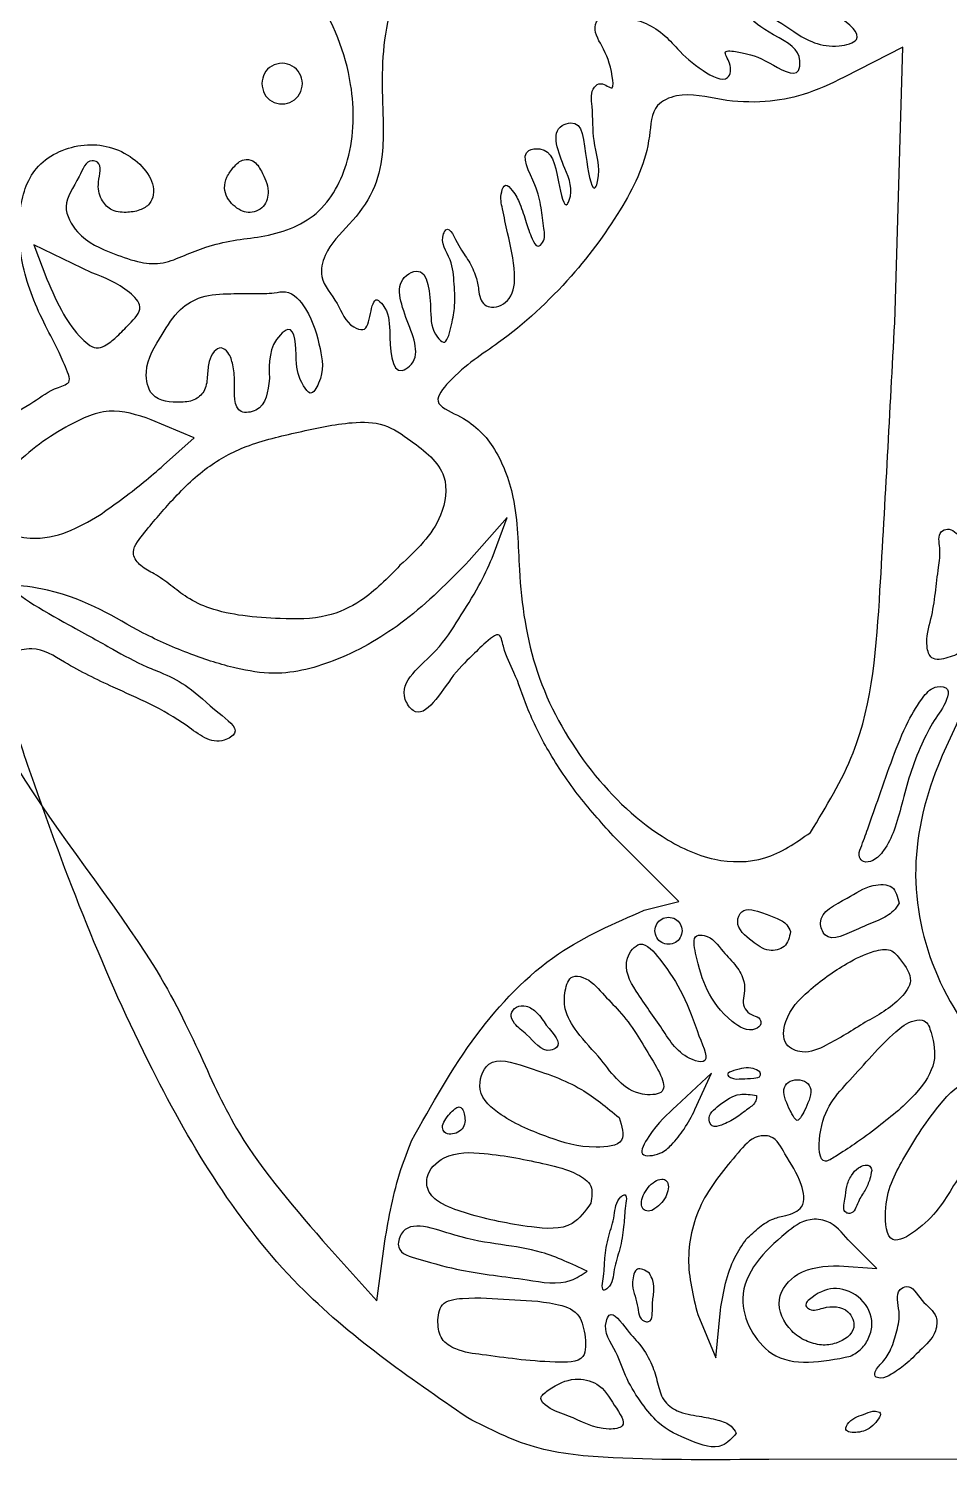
# Model space of a CAD drawing. Extents: x 1 to 188, y -1 to 173.
# Drawn here: x 72.28 to 90.24, y -1.08 to 26.86 of the extents above; entities that cross this region are included whole.
import ezdxf

# ---------------------------------------------------------------- set-up
doc = ezdxf.new("R2010")
doc.units = 0
doc.layers.get('0').update_dxf_attribs({"linetype": 'CONTINUOUS'})

msp = doc.modelspace()

# ---------------------------------------------------------------- linework, layer by layer
at = {"color": 7}
for p, q in [((89.338891, 26.50227), (88.19197, 25.917157)), ((89.177643, 21.119433), (89.338891, 26.50227)), ((76.826449, 25.790766), (76.826449, 25.790766)), ((76.150743, 23.564861), (76.150743, 23.564816)), ((73.512262, 22.100537), (72.381242, 22.643648)), ((72.381242, 22.643648), (72.634734, 21.976916)), ((74.238612, 21.094404), (74.238612, 21.094404)), ((79.66438, 21.160563), (79.66451, 21.16055)), ((76.976764, 20.03607), (76.976764, 20.03607)), ((75.50976, 18.877396), (74.672735, 19.22934)), ((74.911334, 18.340493), (75.50976, 18.877396)), ((73.658722, 17.365406), (73.658722, 17.365406)), ((81.617886, 17.324099), (80.875815, 16.47916)), ((81.324222, 16.530349), (81.617886, 17.324099)), ((79.524704, 16.38822), (79.524704, 16.38822)), ((89.316986, 11.72554), (89.316986, 11.72554)), ((84.962532, 9.824275), (83.731031, 11.060644)), ((87.532617, 11.172534), (87.532617, 11.172534)), ((84.288093, 9.655), (84.962532, 9.824275)), ((89.261865, 9.79374), (89.261865, 9.79374)), ((85.028532, 9.254305), (85.028532, 9.254305)), ((87.145199, 9.239065), (87.145199, 9.239065)), ((86.419425, 7.60005), (86.419425, 7.60005)), ((82.378733, 7.409635), (82.378733, 7.409635)), ((88.600844, 7.46837), (88.600844, 7.46837)), ((85.35715, 7.203787), (85.35715, 7.203787)), ((84.393191, 6.822551), (84.393191, 6.822551)), ((85.604353, 6.476182), (84.919569, 5.83475)), ((85.280606, 5.763133), (85.604353, 6.476182)), ((86.544375, 6.503734), (86.544375, 6.503744)), ((86.483119, 6.035831), (86.483119, 6.035831)), ((87.505463, 5.947016), (87.505463, 5.947016)), ((83.802498, 5.607434), (83.802498, 5.607434)), ((85.280606, 5.763133), (85.280606, 5.763133)), ((80.795199, 5.550141), (80.795199, 5.550141)), ((88.859659, 5.431721), (88.859659, 5.431721)), ((79.750081, 5.153266), (79.750081, 5.153266)), ((88.728648, 4.573569), (88.728648, 4.573569)), ((84.763949, 4.258453), (84.763949, 4.258453)), ((83.246762, 3.938357), (83.246762, 3.938357)), ((83.917451, 3.830349), (83.917451, 3.830349)), ((79.075407, 2.028486), (79.229328, 3.194002)), ((86.28085, 3.235037), (86.28085, 3.235037)), ((88.831095, 2.65892), (88.269868, 3.220148)), ((78.134326, 3.072048), (79.075407, 2.028486)), ((83.176449, 2.609768), (83.176449, 2.609765)), ((84.390463, 2.572229), (84.390463, 2.572239)), ((88.091529, 2.715469), (88.831095, 2.65892)), ((85.333599, 1.764265), (85.68999, 0.919932)), ((85.68999, 0.919932), (85.776821, 1.845974)), ((83.128705, 1.382953), (83.128705, 1.382953)), ((88.314183, 0.94824), (88.314183, 0.94824)), ((89.666194, 1.060461), (89.666194, 1.060461)), ((80.848009, -0.255275), (80.847983, -0.255302)), ((83.705615, -0.006109), (83.705615, -0.006109)), ((88.863117, -0.273722), (88.863117, -0.273722)), ((86.086865, -0.55285), (86.086865, -0.55285)), ((90.981683, -1.062807), (86.724464, -1.063601))]:
    msp.add_line(p, q, dxfattribs=at)
for points, knots in [([(80.847983, -0.255302), (79.687201, 0.543518), (77.115504, 2.313292), (74.36162, 6.829882), (72.817511, 10.829153), (71.835027, 13.755008), (71.331806, 15.026759), (70.795088, 16.190078), (70.148214, 17.220754), (70.564218, 18.566489), (71.527981, 19.10581), (72.348577, 19.540557), (72.71827, 19.833361), (73.121824, 19.942041), (73.001743, 20.253135), (72.859645, 20.58541), (72.495601, 21.257063), (72.12697, 22.154506), (72.042048, 23.233661), (72.336857, 24.242604), (73.303093, 24.692573), (74.255045, 24.507227), (74.807429, 23.848813), (74.648425, 23.421178), (74.435072, 23.304465), (74.171641, 23.263953), (73.873824, 23.297235), (73.664914, 23.552384), (73.605274, 23.863427), (73.736221, 24.235263), (73.403028, 24.325192), (73.241985, 23.855638), (72.892197, 23.444939), (73.258755, 22.749482), (73.860052, 22.50123), (74.423356, 22.287831), (74.911172, 22.260778), (75.320261, 22.442032), (75.76602, 22.617072), (76.270304, 22.741916), (77.01635, 22.809811), (78.001464, 23.147121), (78.631434, 24.37374), (78.649308, 25.924121), (77.95533, 27.668127), (76.314715, 29.186643), (74.061101, 30.221939), (71.695089, 31.109329), (69.537388, 32.493745), (67.297732, 34.594917), (64.957546, 37.182528), (63.10836, 40.500961), (62.902612, 42.788364), (62.803532, 43.889877)], [0, 0, 0, 0, 4.188563, 9.279704, 15.499779, 17.077763, 18.543845, 19.584276, 20.967703, 21.970561, 23.406567, 24.148131, 24.703012, 24.951107, 25.122347, 25.542348, 26.125072, 27.365171, 28.439496, 29.340138, 30.316026, 31.298121, 32.16937, 32.357187, 32.583926, 32.854605, 33.163326, 33.424936, 33.769446, 34.15312, 34.2593, 34.655752, 35.297609, 35.840593, 36.6712, 37.217059, 37.649469, 38.091009, 38.538272, 39.091497, 39.63679, 40.801196, 42.011194, 43.48787, 45.363396, 47.457741, 50.020586, 52.763625, 55.027858, 57.652879, 61.953154, 65.491285, 68.777676, 68.777676, 68.777676, 68.777676]), ([(88.56835, 31.67775), (88.532474, 31.981969), (88.469887, 32.512697), (88.360462, 33.138001), (88.240262, 33.502996), (88.078694, 33.666186), (88.086199, 33.891951), (88.125193, 34.141908), (88.195876, 34.392272), (88.082363, 34.637032), (87.754486, 34.658816), (87.388908, 34.715024), (87.132526, 35.17879), (87.469406, 35.463753), (87.810136, 35.846224), (87.567321, 36.809926), (87.358289, 37.881776), (87.109304, 39.158815), (86.794989, 39.824672), (86.812028, 40.490044), (86.546939, 40.472058), (86.42705, 40.294042), (86.136219, 39.832465), (85.501467, 39.058581), (84.623546, 38.189877), (83.942133, 37.646017), (83.450713, 37.383521), (83.509516, 36.958339), (83.670316, 36.511089), (83.841911, 35.924433), (83.843108, 35.284552), (83.678289, 34.665063), (83.518523, 34.086414), (83.491439, 33.54678), (83.88383, 32.688399), (84.063105, 31.205841), (83.014117, 29.39717), (81.391681, 28.866321), (79.879151, 28.587548), (79.206097, 27.151781), (79.151121, 25.758589), (79.232705, 24.538022), (79.031507, 23.656508), (78.555961, 23.038361), (78.066415, 22.582495), (77.931548, 21.941457), (78.333954, 21.530867), (78.46736, 21.087019), (78.881508, 20.930597), (78.935564, 21.265981), (79.02813, 21.657866), (79.305425, 21.347998), (79.328336, 20.962555), (79.347063, 20.038052), (79.963181, 20.418596), (79.801087, 20.8211), (79.66438, 21.160563)], [0, 0, 0, 0, 0.917897, 1.601327, 1.911563, 2.04844, 2.263472, 2.537515, 2.828143, 3.02234, 3.245408, 3.736935, 4.109281, 4.515622, 4.883692, 5.613928, 7.169459, 8.39078, 9.302008, 9.707137, 9.803689, 10.006624, 10.302096, 11.477968, 12.974618, 13.962567, 14.195802, 14.500092, 15.072911, 15.704917, 16.294568, 16.972134, 17.616209, 18.104033, 18.545161, 20.415765, 22.36613, 24.234991, 25.418775, 26.727198, 28.522374, 29.644032, 30.379203, 31.172336, 31.94497, 32.35877, 32.965893, 33.524326, 33.710399, 34.057284, 34.354768, 34.50377, 35.028978, 35.836768, 36.001379, 36.887766, 36.887766, 36.887766, 36.887766]), ([(79.66451, 21.16055), (79.539892, 21.509172), (79.384765, 21.943145), (80.081576, 22.26808), (80.126705, 21.376556), (80.133945, 20.958349), (80.429185, 20.652379), (80.529381, 21.099036), (80.608119, 21.41368), (80.583122, 21.886928), (80.550023, 22.367974), (80.286233, 22.709083), (80.47935, 23.053452), (80.676445, 22.573199), (80.867548, 22.35311), (81.009362, 22.044783), (81.060405, 21.796855), (81.077079, 21.601432), (81.168542, 21.4637), (81.390244, 21.384593), (81.749768, 21.591595), (81.784727, 22.202897), (81.643528, 22.764029), (81.53418, 23.306493), (81.466948, 23.594727), (81.574498, 23.867537), (81.769961, 23.656139), (81.874856, 23.433202), (81.990859, 23.079457), (82.064641, 22.835716), (82.191943, 22.566834), (82.370945, 22.734217), (82.31965, 23.010777), (82.281967, 23.395714), (82.178253, 23.841525), (81.809115, 24.494551), (82.485121, 24.551083), (82.56863, 24.099219), (82.733973, 23.296312), (82.914192, 23.709612), (82.738829, 24.148036), (82.422758, 24.910948), (83.103403, 25.109357), (83.104804, 24.485815), (83.292163, 23.588987), (83.466852, 24.140038), (83.262198, 24.63176), (83.302931, 25.230512), (83.227439, 25.679144), (83.467352, 25.840257), (83.714503, 25.609862), (83.639339, 26.153877), (83.525278, 26.439042), (83.257563, 26.877089), (83.501894, 27.203533), (83.891929, 27.088431), (84.288731, 27.001031), (84.658558, 26.784588), (84.999075, 26.397414), (85.322241, 26.089529), (85.940664, 25.755666), (86.007565, 26.172555), (85.783122, 26.461015), (86.334506, 26.377566), (86.614008, 26.280896), (87.306101, 25.852275), (87.355915, 26.462824), (86.993224, 26.630299), (86.26019, 27.073941), (86.781936, 27.136507), (87.250536, 26.738467), (87.839641, 26.44185), (88.633055, 26.647376), (88.174151, 27.09261), (87.637937, 27.308), (88.00289, 27.527497), (88.374406, 27.298871), (88.803201, 27.291805), (89.142889, 27.274721), (89.28788, 27.468508), (89.241271, 27.62022), (89.179403, 27.747291), (89.037255, 27.766036), (88.918662, 27.938125), (88.881714, 28.238333), (88.848966, 28.669387), (88.888586, 29.145077), (88.563606, 29.568741), (88.253458, 29.624009), (88.071153, 29.656495)], [0, 0, 0, 0, 0.886154, 1.103105, 1.92439, 2.461751, 2.609505, 2.928632, 3.310943, 3.78624, 4.265583, 4.787139, 4.877407, 5.269956, 5.633266, 5.972235, 6.222769, 6.40051, 6.553738, 6.687823, 7.070869, 7.573413, 8.376939, 8.855715, 9.190024, 9.336801, 9.504318, 9.804039, 10.19189, 10.532122, 10.713072, 10.825955, 11.104468, 11.512081, 11.9715, 12.657255, 12.873945, 13.61296, 14.077203, 14.15855, 14.784893, 15.621927, 15.795241, 16.612886, 17.144651, 17.265417, 18.067608, 18.734303, 19.115768, 19.257, 19.487783, 19.707955, 20.339434, 20.776402, 20.974619, 21.4024, 21.807069, 22.246285, 22.650836, 23.311438, 23.807291, 24.08738, 24.321736, 24.551199, 25.213604, 25.800123, 25.989297, 26.714242, 27.225391, 27.329026, 28.06291, 28.988621, 29.349416, 29.945037, 30.33593, 30.450875, 31.009201, 31.482183, 31.776359, 31.951429, 32.103869, 32.232901, 32.342052, 32.4966, 32.811694, 33.242819, 33.805298, 34.181536, 34.718053, 34.718053, 34.718053, 34.718053]), ([(76.826449, 25.790766), (76.837471, 25.860586), (76.85922, 25.998363), (77.017083, 26.149901), (77.222956, 26.206766), (77.431017, 26.149901), (77.582431, 25.998363), (77.639338, 25.790766), (77.582431, 25.583169), (77.431017, 25.43163), (77.222956, 25.374766), (77.017083, 25.43163), (76.85922, 25.583169), (76.837471, 25.720945), (76.826449, 25.790766)], [0, 0, 0, 0, 0.207174, 0.408814, 0.615987, 0.823161, 1.024801, 1.231974, 1.439148, 1.640788, 1.847961, 2.055135, 2.256775, 2.463948, 2.463948, 2.463948, 2.463948]), ([(88.19197, 25.917157), (87.929682, 25.789563), (87.441272, 25.551967), (86.618325, 25.409589), (85.786219, 25.446621), (85.083603, 25.649612), (84.425045, 25.370902), (84.411987, 24.440109), (83.870446, 23.317455), (82.870591, 21.950177), (81.622258, 20.796421), (80.70357, 20.253885), (80.11783, 19.542434), (80.862651, 19.254431), (81.406768, 18.720867), (81.830359, 17.602245), (81.82295, 16.102662), (82.092105, 14.255878), (83.091699, 12.440983), (84.3408, 11.196093), (85.59295, 10.583625), (86.69185, 10.58299), (87.248291, 10.973165), (87.532617, 11.172534)], [0, 0, 0, 0, 0.871079, 1.622051, 2.475952, 3.357842, 3.769834, 4.389187, 5.835391, 7.54738, 9.466765, 10.70788, 11.133479, 11.600697, 12.523125, 13.582008, 15.004607, 17.034624, 19.094172, 21.111229, 22.228965, 23.205524, 24.225906, 24.225906, 24.225906, 24.225906]), ([(76.150743, 23.564816), (76.128693, 23.626371), (76.081708, 23.757538), (76.139444, 23.977788), (76.274321, 24.163915), (76.444866, 24.330933), (76.697373, 24.292757), (76.851733, 24.035809), (76.990086, 23.735043), (76.897296, 23.359559), (76.614609, 23.248885), (76.406157, 23.313522), (76.263185, 23.415589), (76.188817, 23.514316), (76.150743, 23.564861)], [0, 0, 0, 0, 0.192736, 0.410695, 0.643349, 0.894248, 1.065723, 1.32681, 1.737817, 2.049228, 2.365267, 2.512541, 2.692801, 2.881901, 2.881901, 2.881901, 2.881901]), ([(74.238612, 21.094404), (74.347839, 21.207148), (74.551067, 21.41692), (74.113549, 21.86982), (73.76147, 22.004915), (73.512262, 22.100537)], [0, 0, 0, 0, 0.398729, 0.741877, 1.573158, 1.573158, 1.573158, 1.573158]), ([(72.634734, 21.976916), (72.737228, 21.740546), (72.920326, 21.31829), (73.234214, 20.872087), (73.577375, 20.575271), (73.832218, 20.710301), (74.025863, 20.868333), (74.163371, 21.014452), (74.238612, 21.094404)], [0, 0, 0, 0, 0.760865, 1.359223, 1.727869, 1.892352, 2.163451, 2.491033, 2.491033, 2.491033, 2.491033]), ([(76.976764, 20.03607), (76.969129, 20.344926), (76.959938, 20.716775), (77.486421, 21.135002), (77.4874, 20.326863), (77.54816, 20.022445), (77.789141, 19.664516), (78.060946, 20.122307), (77.96579, 20.658877), (77.797165, 21.304043), (77.396088, 21.77364), (77.013342, 21.68875), (76.660462, 21.698009), (76.187445, 21.689402), (75.672731, 21.677752), (75.178704, 21.379495), (74.853225, 20.838994), (74.507837, 20.306382), (74.64297, 19.604061), (75.165918, 19.555279), (75.535577, 19.596582), (75.748913, 19.814314), (75.766393, 20.094295), (75.788281, 20.353117), (75.866875, 20.550417), (76.037687, 20.669638), (76.207184, 20.5195), (76.273633, 20.275374), (76.317482, 19.912153), (76.255059, 19.321228), (76.906643, 19.413043), (76.947809, 19.778808), (76.976764, 20.03607)], [0, 0, 0, 0, 0.879332, 1.058682, 1.669798, 2.200767, 2.393504, 2.644425, 3.320632, 4.146922, 4.66228, 4.882099, 5.265811, 5.730747, 6.303876, 6.78051, 7.38337, 8.181135, 8.638157, 9.211942, 9.501223, 9.748682, 10.046035, 10.315033, 10.52758, 10.679303, 10.840479, 11.096419, 11.431566, 12.026527, 12.310504, 12.983823, 12.983823, 12.983823, 12.983823]), ([(87.532617, 11.172534), (87.842089, 11.679112), (88.716792, 13.110929), (88.939769, 16.603414), (89.086724, 19.393346), (89.177643, 21.119433)], [0, 0, 0, 0, 1.762899, 4.982737, 10.20692, 10.20692, 10.20692, 10.20692]), ([(74.672735, 19.22934), (74.39699, 19.322494), (73.825821, 19.515451), (72.80642, 18.996208), (71.999925, 18.442625), (71.187744, 17.20588), (72.586373, 16.738669), (73.249446, 17.126203), (73.658722, 17.365406)], [0, 0, 0, 0, 0.841464, 1.742983, 3.175856, 4.147377, 5.028769, 6.45011, 6.45011, 6.45011, 6.45011]), ([(79.524704, 16.38822), (79.839064, 16.677996), (80.34076, 17.140458), (80.509472, 18.241091), (79.8248, 18.75778), (79.230543, 19.184193), (78.43193, 19.190339), (77.54998, 18.988022), (76.570466, 18.770942), (75.713565, 18.309884), (75.063038, 17.657951), (74.617294, 17.128727), (74.23928, 16.648824), (74.473953, 16.350463), (74.758929, 16.215756), (75.056755, 15.999347), (75.387442, 15.731007), (75.860471, 15.513439), (76.479649, 15.386173), (77.244348, 15.338673), (78.048111, 15.331938), (78.877194, 15.714679), (79.285, 16.13888), (79.524704, 16.38822)], [0, 0, 0, 0, 1.260267, 2.011299, 2.963213, 3.572278, 4.190324, 5.256145, 6.314698, 7.174354, 8.148078, 8.997219, 9.420707, 9.682143, 9.988983, 10.381925, 10.776369, 11.26568, 11.924933, 12.659812, 13.571187, 14.293819, 15.324249, 15.324249, 15.324249, 15.324249]), ([(73.658722, 17.365406), (73.796648, 17.462465), (74.090047, 17.668931), (74.507971, 17.99442), (74.781793, 18.229352), (74.911334, 18.340493)], [0, 0, 0, 0, 0.505922, 1.07621, 1.588229, 1.588229, 1.588229, 1.588229]), ([(90.796597, 15.629152), (90.803814, 15.813471), (90.81685, 16.146431), (90.720638, 16.616868), (90.486484, 16.89102), (90.274687, 17.142992), (90.002262, 17.020033), (90.083133, 16.687316), (90.024413, 16.312208), (89.973579, 15.84406), (89.897609, 15.327785), (89.756909, 14.925172), (89.881982, 14.506931), (90.239288, 14.583902), (90.553254, 14.711028), (90.74654, 15.130776), (90.777899, 15.442989), (90.796597, 15.629152)], [0, 0, 0, 0, 0.556673, 1.005591, 1.371059, 1.687206, 1.819587, 2.132609, 2.516503, 3.016814, 3.526518, 4.075712, 4.314728, 4.626572, 4.960159, 5.34345, 5.909533, 5.909533, 5.909533, 5.909533]), ([(83.731031, 11.060644), (83.488791, 11.326345), (83.003927, 11.858167), (82.424552, 12.724626), (82.01524, 13.534265), (81.782668, 14.276202), (81.562138, 14.649109), (81.484165, 15.102908), (81.196698, 14.893121), (80.945293, 14.632443), (80.479959, 14.215325), (79.959157, 13.249046), (79.397775, 14.061076), (80.23705, 14.626891), (80.659812, 15.337834), (81.057126, 15.937762), (81.242569, 16.34919), (81.324222, 16.530349)], [0, 0, 0, 0, 1.078279, 2.158261, 3.103177, 3.829722, 4.377375, 4.628036, 4.792603, 5.214638, 5.810182, 6.856327, 7.123161, 8.250262, 9.011928, 9.770733, 10.367706, 10.367706, 10.367706, 10.367706]), ([(80.875815, 16.47916), (80.473702, 16.070553), (79.713254, 15.297823), (78.406148, 14.532184), (77.236647, 14.211436), (76.260618, 14.377334), (75.416455, 14.64585), (74.159045, 15.200061), (73.336524, 15.813843), (71.490657, 16.102672), (73.136382, 15.186249), (73.823724, 14.807137), (74.465413, 14.445615), (74.970557, 14.258502), (75.490216, 13.977098), (75.8308, 13.605841), (76.449903, 13.16295), (75.897728, 12.833208), (75.120174, 13.498941), (74.095766, 13.918197), (73.090231, 14.410592), (72.511149, 14.791468), (69.922172, 14.442519), (75.019919, 9.075391), (76.008558, 5.520862), (77.491312, 3.812779), (78.134326, 3.072048)], [0, 0, 0, 0, 1.71237, 3.238316, 4.507068, 5.240803, 6.168328, 7.185002, 9.232974, 9.872614, 11.160096, 12.145911, 12.894815, 13.246383, 13.785554, 14.580952, 15.072181, 15.31506, 16.092284, 17.723281, 18.787096, 19.479101, 19.676316, 26.333403, 30.031112, 32.862559, 32.862559, 32.862559, 32.862559]), ([(97.436498, 6.107359), (98.030202, 6.438142), (99.109128, 7.039267), (100.234071, 8.50787), (100.441833, 9.842181), (100.409147, 10.781539), (100.359835, 11.222209), (100.305783, 11.651966), (99.735676, 11.677269), (99.370201, 11.114373), (99.116089, 10.213568), (98.668283, 9.034016), (97.909931, 8.011144), (97.150243, 7.397857), (96.65482, 7.382712), (96.430705, 7.306878), (96.12814, 6.969679), (95.175882, 6.946104), (94.176359, 6.951805), (93.209281, 7.001383), (92.885459, 7.383406), (92.605076, 7.534197), (92.266883, 7.676665), (91.922986, 7.850524), (91.645593, 8.09225), (91.471796, 8.386768), (91.380008, 8.705122), (91.246299, 9.013307), (91.033688, 9.423376), (90.854844, 9.940154), (90.824199, 10.563354), (91.070892, 10.930324), (91.291103, 11.143926), (91.338372, 11.391818), (91.292722, 11.661884), (91.265957, 11.979384), (91.354634, 12.321462), (91.522943, 12.658117), (91.768218, 12.95316), (91.693071, 13.384725), (91.397913, 13.65402), (91.154958, 13.956228), (91.044096, 14.228911), (91.00232, 14.416072), (91.154692, 14.536871), (91.045517, 14.541138), (90.97275, 14.435733), (90.844276, 14.332525), (90.741927, 14.197334), (90.675973, 14.012405), (90.570824, 13.701714), (90.354313, 13.213527), (89.852387, 12.166937), (89.417247, 10.488832), (89.88601, 8.287341), (91.149687, 6.495147), (92.990052, 5.312862), (95.279214, 5.182695), (96.675888, 5.781339), (97.436498, 6.107353)], [0, 0, 0, 0, 2.025512, 3.680922, 5.333231, 5.973926, 6.470717, 6.722135, 7.138682, 7.74601, 8.584353, 9.99146, 11.463866, 12.440881, 12.699967, 12.938967, 13.124804, 14.026102, 15.489075, 16.395589, 16.623378, 16.958824, 17.337304, 17.728424, 18.109623, 18.422866, 18.73952, 19.100648, 19.429021, 20.123434, 20.742293, 21.202751, 21.403996, 21.648092, 21.916418, 22.229342, 22.594773, 22.95554, 23.367871, 23.674247, 24.1579, 24.536472, 24.834381, 25.023761, 25.124473, 25.154042, 25.288661, 25.480809, 25.657009, 25.785431, 26.067852, 26.64193, 27.384113, 29.557073, 31.692423, 33.91717, 35.982333, 38.03822, 40.496669, 40.496669, 40.496669, 40.496669]), ([(89.316986, 11.72554), (89.36691, 11.921114), (89.468867, 12.320527), (89.682547, 12.863265), (89.931173, 13.363666), (90.1653, 13.648423), (90.262101, 14.003482), (89.940248, 14.050129), (89.678185, 13.768697), (89.39847, 13.290988), (89.130002, 12.621624), (88.891235, 11.919447), (88.676933, 11.325914), (88.546183, 10.949626), (88.454092, 10.70665), (88.582445, 10.571361), (88.798942, 10.625828), (89.00488, 10.855369), (89.190005, 11.239178), (89.272222, 11.554084), (89.316986, 11.72554)], [0, 0, 0, 0, 0.604146, 1.233822, 1.759154, 2.235172, 2.432023, 2.639773, 2.956299, 3.537256, 4.310307, 5.105887, 5.775309, 6.173648, 6.356534, 6.472864, 6.652786, 6.940759, 7.385162, 7.916323, 7.916323, 7.916323, 7.916323]), ([(89.261865, 9.79374), (89.233388, 9.917491), (89.174206, 10.17467), (88.650885, 10.159887), (88.256503, 9.863042), (87.633181, 9.59832), (87.853852, 8.973355), (88.429887, 9.294568), (88.831576, 9.439952), (89.135058, 9.591989), (89.228639, 9.740876), (89.261865, 9.79374)], [0, 0, 0, 0, 0.339484, 0.705515, 1.274543, 1.981757, 2.226652, 2.889162, 3.323598, 3.66058, 3.846101, 3.846101, 3.846101, 3.846101]), ([(79.750081, 5.153266), (80.143504, 5.860209), (80.900779, 7.220962), (82.440745, 8.850208), (83.710088, 9.403194), (84.288093, 9.655)], [0, 0, 0, 0, 2.427472, 4.672499, 6.549488, 6.549488, 6.549488, 6.549488]), ([(85.028532, 9.254305), (85.021184, 9.300852), (85.006684, 9.392703), (84.901443, 9.493728), (84.764194, 9.531638), (84.625486, 9.493728), (84.524544, 9.392703), (84.486606, 9.254305), (84.524544, 9.115907), (84.625486, 9.014881), (84.764194, 8.976971), (84.901443, 9.014881), (85.006684, 9.115907), (85.021184, 9.207758), (85.028532, 9.254305)], [0, 0, 0, 0, 0.138116, 0.272542, 0.410658, 0.548774, 0.6832, 0.821316, 0.959432, 1.093858, 1.231974, 1.37009, 1.504516, 1.642632, 1.642632, 1.642632, 1.642632]), ([(87.145199, 9.239065), (87.124411, 9.284706), (87.071392, 9.401115), (86.862461, 9.512945), (86.59037, 9.601528), (86.204219, 9.746365), (86.047282, 9.324671), (86.377414, 9.065075), (86.67967, 8.831857), (87.073299, 8.907682), (87.120802, 9.12662), (87.145199, 9.239065)], [0, 0, 0, 0, 0.147832, 0.377056, 0.661597, 1.086282, 1.294113, 1.767247, 2.146178, 2.447, 2.764634, 2.764634, 2.764634, 2.764634]), ([(85.35715, 7.203787), (85.258276, 7.483113), (85.065655, 8.027284), (84.709942, 8.564325), (84.236348, 9.141564), (83.82408, 8.608866), (84.17205, 7.978349), (84.643047, 7.368221), (84.971071, 6.794112), (85.596298, 6.636321), (85.456327, 6.968453), (85.35715, 7.203787)], [0, 0, 0, 0, 0.865182, 1.685504, 2.172372, 2.535626, 3.198009, 4.099263, 4.937816, 5.147341, 5.656731, 5.656731, 5.656731, 5.656731]), ([(86.419425, 7.60005), (86.369902, 7.627228), (86.270407, 7.68183), (86.200272, 7.857111), (86.257258, 8.046992), (86.247306, 8.300931), (86.08604, 8.587135), (85.799922, 8.857485), (85.602491, 9.171956), (85.218326, 9.177168), (85.334037, 8.608101), (85.477858, 8.09215), (85.874786, 7.534291), (86.357874, 7.245112), (86.581001, 7.412924), (86.553737, 7.558066), (86.470752, 7.584006), (86.419425, 7.60005)], [0, 0, 0, 0, 0.165856, 0.333211, 0.514811, 0.748194, 1.077088, 1.463067, 1.950928, 2.093939, 2.431037, 3.185932, 3.971085, 4.450306, 4.58971, 4.681135, 4.829364, 4.829364, 4.829364, 4.829364]), ([(88.600844, 7.46837), (88.845245, 7.601413), (89.196943, 7.792866), (89.577617, 8.30133), (89.328969, 8.639528), (89.101847, 8.931075), (88.669565, 8.840577), (88.146587, 8.578302), (87.525981, 8.134372), (87.034833, 7.629766), (86.968487, 7.018332), (87.431537, 6.826494), (87.970995, 7.071126), (88.353153, 7.312152), (88.600844, 7.46837)], [0, 0, 0, 0, 0.850849, 1.224392, 1.671548, 1.950285, 2.262735, 2.845317, 3.76526, 4.509402, 4.95229, 5.294551, 5.775704, 6.661989, 6.661989, 6.661989, 6.661989]), ([(84.393191, 6.822551), (84.308616, 6.96654), (84.131803, 7.267567), (83.826275, 7.678043), (83.465137, 8.028934), (83.215857, 8.337772), (82.832087, 8.401087), (82.729081, 8.05508), (82.720047, 7.679915), (83.011762, 7.203488), (83.533373, 6.68312), (83.94215, 6.025013), (84.857891, 6.061945), (84.580916, 6.515289), (84.393191, 6.822551)], [0, 0, 0, 0, 0.501047, 1.0475, 1.526254, 2.015808, 2.215731, 2.527175, 2.877176, 3.380936, 4.103741, 5.15075, 5.509599, 6.264384, 6.264384, 6.264384, 6.264384]), ([(82.378733, 7.409635), (82.323101, 7.495879), (82.223261, 7.650657), (82.013309, 7.801262), (81.793817, 7.795012), (81.654116, 7.624202), (81.776763, 7.389793), (82.062458, 7.215684), (82.306282, 6.840386), (82.717755, 7.027405), (82.528579, 7.240691), (82.378733, 7.409635)], [0, 0, 0, 0, 0.307224, 0.551365, 0.738282, 0.913548, 1.104948, 1.425897, 1.984155, 2.109214, 2.585692, 2.585692, 2.585692, 2.585692]), ([(88.859659, 5.431721), (89.122372, 5.637781), (89.559597, 5.98072), (90.012039, 6.65396), (89.933506, 7.148022), (89.802461, 7.531634), (89.463362, 7.50409), (88.964855, 7.103051), (88.30998, 6.317446), (87.678409, 5.695569), (87.698617, 4.639746), (88.10521, 4.903906), (88.424799, 5.105112), (88.702622, 5.313776), (88.859659, 5.431721)], [0, 0, 0, 0, 1.010813, 1.682262, 2.257872, 2.522945, 2.72195, 3.142677, 4.442427, 5.661851, 6.182805, 6.400335, 6.844426, 7.421801, 7.421801, 7.421801, 7.421801]), ([(83.802498, 5.607434), (83.560548, 5.806204), (83.006053, 6.261742), (82.18333, 6.533652), (81.225796, 6.848549), (80.978103, 6.064823), (81.603739, 5.542584), (82.410685, 5.215158), (83.137976, 4.984276), (83.971061, 5.071513), (83.855661, 5.438408), (83.802498, 5.607434)], [0, 0, 0, 0, 0.918932, 2.105993, 2.8158, 3.33291, 3.972528, 5.00469, 5.946366, 6.462542, 6.903476, 6.903476, 6.903476, 6.903476]), ([(86.544375, 6.503744), (86.503185, 6.528002), (86.409137, 6.58339), (86.217936, 6.577661), (86.08017, 6.540375), (85.872146, 6.469308), (86.021003, 6.34543), (86.204904, 6.371927), (86.378616, 6.364853), (86.578155, 6.397099), (86.553472, 6.475016), (86.544375, 6.503734)], [0, 0, 0, 0, 0.142093, 0.324435, 0.527051, 0.669904, 0.748217, 0.975325, 1.209134, 1.34351, 1.421943, 1.421943, 1.421943, 1.421943]), ([(87.505463, 5.947016), (87.52792, 6.016689), (87.567241, 6.138681), (87.466146, 6.323667), (87.277562, 6.354881), (87.088556, 6.323551), (86.98864, 6.139126), (87.045477, 5.942603), (87.129281, 5.757522), (87.193632, 5.636813), (87.277509, 5.52171), (87.361233, 5.63686), (87.426694, 5.757029), (87.476863, 5.878032), (87.505463, 5.947016)], [0, 0, 0, 0, 0.211796, 0.370834, 0.558942, 0.747059, 0.906095, 1.117891, 1.335943, 1.500373, 1.580607, 1.660841, 1.825271, 2.043322, 2.043322, 2.043322, 2.043322]), ([(90.327827, 4.279741), (90.53122, 4.586261), (90.85706, 5.077311), (91.162527, 5.862486), (90.5971, 6.479382), (89.860075, 5.661331), (89.363775, 4.850787), (88.935332, 4.045689), (89.036013, 3.05933), (89.875712, 3.540647), (90.140139, 3.972919), (90.327827, 4.279741)], [0, 0, 0, 0, 1.12673, 1.805045, 2.302539, 3.049309, 4.33305, 5.405209, 5.965822, 6.438063, 7.593062, 7.593062, 7.593062, 7.593062]), ([(86.483119, 6.035831), (86.372225, 6.054795), (86.106194, 6.100291), (85.791674, 5.887649), (85.501665, 5.644106), (85.616803, 5.401098), (85.855012, 5.477596), (86.074438, 5.593628), (86.290943, 5.761183), (86.473008, 5.893894), (86.480669, 6.001439), (86.483119, 6.035831)], [0, 0, 0, 0, 0.324878, 0.779379, 1.133832, 1.260144, 1.437151, 1.750666, 2.053719, 2.267215, 2.367588, 2.367588, 2.367588, 2.367588]), ([(80.795199, 5.550141), (80.791906, 5.594827), (80.786065, 5.674098), (80.753723, 5.773164), (80.672601, 5.832727), (80.578522, 5.767725), (80.488797, 5.680151), (80.399146, 5.561398), (80.336035, 5.431322), (80.388633, 5.30124), (80.525155, 5.27525), (80.658048, 5.309824), (80.771471, 5.410004), (80.787285, 5.503401), (80.795199, 5.550141)], [0, 0, 0, 0, 0.134227, 0.238113, 0.307168, 0.396076, 0.534527, 0.700162, 0.8405, 0.944386, 1.068527, 1.214247, 1.352698, 1.49139, 1.49139, 1.49139, 1.49139]), ([(84.919569, 5.83475), (84.742786, 5.677718), (84.487302, 5.450777), (84.125987, 4.817027), (84.618333, 4.880467), (84.848535, 5.096835), (85.089192, 5.390025), (85.214715, 5.634697), (85.280606, 5.763133)], [0, 0, 0, 0, 0.807019, 1.166294, 1.503893, 1.785375, 2.177961, 2.611753, 2.611753, 2.611753, 2.611753]), ([(79.229328, 3.194002), (79.268686, 3.42654), (79.348559, 3.898462), (79.518305, 4.55606), (79.678137, 4.96789), (79.750081, 5.153266)], [0, 0, 0, 0, 0.707485, 1.435807, 2.032011, 2.032011, 2.032011, 2.032011]), ([(86.28085, 3.235037), (86.364262, 3.315151), (86.525167, 3.469693), (86.788695, 3.644387), (87.082808, 3.695651), (87.459172, 3.837211), (87.354609, 4.42757), (87.076608, 4.801012), (86.844881, 5.264479), (86.403269, 5.257543), (85.968144, 4.734984), (85.365251, 4.031515), (85.05944, 2.862313), (85.243616, 2.124663), (85.333599, 1.764265)], [0, 0, 0, 0, 0.348466, 0.672202, 0.916992, 1.266083, 1.701967, 2.378852, 2.814418, 3.057018, 3.562312, 4.729815, 5.884956, 6.988486, 6.988486, 6.988486, 6.988486]), ([(83.246762, 3.938357), (83.266869, 4.056652), (83.308237, 4.300031), (82.892643, 4.576678), (82.193661, 4.74421), (81.328238, 4.917923), (80.452389, 4.950153), (80.008091, 4.528613), (80.067251, 4.111932), (80.401075, 3.87309), (81.080403, 3.651447), (81.892358, 3.477426), (82.869488, 3.396618), (83.138717, 3.783213), (83.246762, 3.938357)], [0, 0, 0, 0, 0.331189, 0.681385, 1.317497, 2.545126, 3.331521, 3.838574, 4.125281, 4.469661, 4.997484, 6.26786, 7.06828, 7.604816, 7.604816, 7.604816, 7.604816]), ([(88.728648, 4.573569), (88.722095, 4.607081), (88.708756, 4.675302), (88.578519, 4.685071), (88.447527, 4.623625), (88.318, 4.475015), (88.224561, 4.254757), (88.22302, 4.029314), (88.147468, 3.75877), (88.385443, 3.7156), (88.456593, 3.981989), (88.599538, 4.17668), (88.691852, 4.386974), (88.717932, 4.519228), (88.728648, 4.573569)], [0, 0, 0, 0, 0.092028, 0.187347, 0.330244, 0.525838, 0.764444, 1.014564, 1.2758, 1.352754, 1.631446, 1.894857, 2.133463, 2.299877, 2.299877, 2.299877, 2.299877]), ([(84.763949, 4.258453), (84.758576, 4.300399), (84.748516, 4.378936), (84.615768, 4.421794), (84.483558, 4.358568), (84.359231, 4.245983), (84.266953, 4.096194), (84.222885, 3.949676), (84.25217, 3.81039), (84.382213, 3.768277), (84.515736, 3.831141), (84.638034, 3.944285), (84.736736, 4.092306), (84.755258, 4.20539), (84.763949, 4.258453)], [0, 0, 0, 0, 0.116642, 0.218394, 0.359417, 0.537835, 0.718638, 0.878484, 0.995126, 1.096878, 1.2379, 1.416318, 1.597121, 1.756967, 1.756967, 1.756967, 1.756967]), ([(83.917451, 3.830349), (83.940784, 3.972328), (83.970738, 4.154595), (83.729309, 3.991188), (83.724821, 3.674476), (83.58717, 3.298671), (83.511518, 2.86641), (83.516791, 2.600859), (83.43968, 2.180726), (83.682595, 2.348632), (83.685575, 2.660778), (83.826329, 3.045982), (83.891898, 3.447702), (83.909497, 3.711231), (83.917451, 3.830349)], [0, 0, 0, 0, 0.268902, 0.345206, 0.727963, 1.147455, 1.581916, 1.940281, 2.209183, 2.285486, 2.668244, 3.087736, 3.522197, 3.880562, 3.880562, 3.880562, 3.880562]), ([(88.269868, 3.220148), (88.147488, 3.366054), (87.950708, 3.600662), (87.438343, 3.65384), (86.781749, 3.157882), (85.898999, 2.246105), (86.756662, 0.6462), (87.755554, 0.839909), (88.314183, 0.94824)], [0, 0, 0, 0, 0.548112, 0.881333, 1.4252, 2.94747, 4.158949, 5.696138, 5.696138, 5.696138, 5.696138]), ([(83.176449, 2.609765), (82.878088, 2.749084), (82.042959, 3.139045), (80.956667, 3.106011), (79.61061, 3.679188), (79.431356, 2.971661), (80.074491, 2.792386), (80.836493, 2.575328), (81.84607, 2.481507), (82.72816, 2.311527), (83.074148, 2.541709), (83.176449, 2.609768)], [0, 0, 0, 0, 0.960443, 2.688338, 3.733566, 3.99427, 4.450085, 5.312617, 6.604173, 7.462813, 7.82327, 7.82327, 7.82327, 7.82327]), ([(85.776821, 1.845974), (85.805449, 2.023465), (85.862251, 2.375631), (86.024037, 2.852888), (86.201947, 3.117625), (86.28085, 3.235037)], [0, 0, 0, 0, 0.539424, 1.070294, 1.493372, 1.493372, 1.493372, 1.493372]), ([(84.390463, 2.572239), (84.303326, 2.624237), (84.121066, 2.732997), (84.019302, 2.292728), (84.172318, 2.030907), (84.184518, 1.632949), (84.471244, 1.611185), (84.428873, 1.945657), (84.486381, 2.177863), (84.475765, 2.409931), (84.415161, 2.525238), (84.390463, 2.572229)], [0, 0, 0, 0, 0.244802, 0.512038, 0.971572, 1.319235, 1.398789, 1.714186, 1.980621, 2.211289, 2.369954, 2.369954, 2.369954, 2.369954]), ([(88.314183, 0.94824), (88.389029, 0.991693), (88.54352, 1.081386), (88.687859, 1.314199), (88.775709, 1.667143), (88.567755, 2.110157), (88.030734, 2.339304), (87.674765, 2.197615), (87.393147, 1.960794), (87.5668, 1.81216), (87.848826, 1.938291), (88.268328, 1.926529), (88.468754, 1.439824), (88.086572, 1.192314), (87.739052, 1.150409), (87.427048, 1.241354), (87.068498, 1.486151), (86.792004, 2.057738), (87.315537, 2.689813), (87.809192, 2.706134), (88.091529, 2.715469)], [0, 0, 0, 0, 0.256231, 0.528898, 0.795182, 1.322148, 1.84179, 2.350408, 2.551905, 2.647451, 2.91267, 3.404506, 3.727797, 4.186747, 4.478269, 4.794605, 5.126925, 5.782823, 6.396334, 7.216028, 7.216028, 7.216028, 7.216028]), ([(89.666194, 1.060461), (89.792193, 1.173518), (89.986944, 1.348265), (90.022416, 1.796031), (89.690926, 1.987961), (89.50574, 2.377605), (89.165415, 2.205708), (89.303559, 1.821449), (89.223094, 1.449603), (89.129455, 1.109271), (88.970501, 0.848872), (88.816865, 0.722033), (88.765902, 0.543242), (88.952267, 0.503841), (89.14321, 0.61368), (89.405964, 0.792669), (89.575085, 0.966704), (89.666194, 1.060461)], [0, 0, 0, 0, 0.492474, 0.761194, 1.190253, 1.592617, 1.728308, 2.155786, 2.536871, 2.907898, 3.205592, 3.421618, 3.53215, 3.646946, 3.865637, 4.200871, 4.592387, 4.592387, 4.592387, 4.592387]), ([(83.128705, 1.382953), (83.098698, 1.528903), (83.035071, 1.838388), (82.396684, 2.030556), (81.64876, 2.048526), (80.946069, 2.113956), (80.299692, 2.028749), (80.248792, 1.612302), (80.303925, 1.263801), (80.669276, 1.035052), (81.438779, 0.943322), (82.153609, 0.829809), (83.188734, 0.822344), (83.147173, 1.210475), (83.128705, 1.382953)], [0, 0, 0, 0, 0.416472, 0.883125, 1.791187, 2.701268, 3.11504, 3.465356, 3.797007, 4.132807, 4.655037, 6.087313, 6.639576, 7.081275, 7.081275, 7.081275, 7.081275]), ([(86.086865, -0.55285), (86.057034, -0.50367), (85.976384, -0.37071), (85.69348, -0.283577), (85.341875, -0.215987), (84.957015, -0.16057), (84.633201, 0.079375), (84.552015, 0.437932), (84.448708, 0.799334), (84.233838, 1.173358), (83.969544, 1.409772), (83.655975, 1.890582), (83.461454, 1.449121), (83.762219, 1.05459), (83.933211, 0.498447), (84.223594, 0.043571), (84.601363, -0.432152), (85.135941, -0.691091), (85.773398, -0.911041), (86.002445, -0.649315), (86.086865, -0.55285)], [0, 0, 0, 0, 0.168549, 0.455684, 0.829982, 1.266455, 1.604981, 1.958905, 2.326033, 2.754782, 3.168242, 3.617085, 3.745762, 4.379868, 4.942713, 5.515381, 5.985898, 6.728688, 7.345749, 7.705935, 7.705935, 7.705935, 7.705935]), ([(83.705615, -0.006109), (83.610627, 0.1527), (83.438096, 0.441152), (82.877438, 0.547411), (82.541404, 0.381752), (82.207368, 0.133169), (82.479126, -0.120345), (82.937273, -0.224745), (83.356315, -0.519012), (83.998754, -0.433), (83.818269, -0.170164), (83.705615, -0.006109)], [0, 0, 0, 0, 0.532056, 0.966397, 1.531374, 1.747093, 1.949083, 2.403802, 3.233273, 3.494102, 3.92729, 3.92729, 3.92729, 3.92729]), ([(86.724464, -1.063601), (85.713906, -1.073419), (84.188667, -1.088238), (82.161165, -0.927441), (81.272512, -0.472566), (80.848009, -0.255275)], [0, 0, 0, 0, 3.042411, 4.591928, 6.009083, 6.009083, 6.009083, 6.009083]), ([(88.863117, -0.273722), (88.885798, -0.230497), (88.926945, -0.152078), (88.759225, -0.102543), (88.564491, -0.20292), (88.328486, -0.243557), (88.161294, -0.53309), (88.441405, -0.547597), (88.606568, -0.505566), (88.755802, -0.412177), (88.827323, -0.319903), (88.863117, -0.273722)], [0, 0, 0, 0, 0.117329, 0.212858, 0.408267, 0.781019, 0.930721, 1.16649, 1.31834, 1.493243, 1.668476, 1.668476, 1.668476, 1.668476])]:
    msp.add_open_spline(points, degree=3, knots=knots, dxfattribs=at)

doc.saveas('drawing.dxf')
